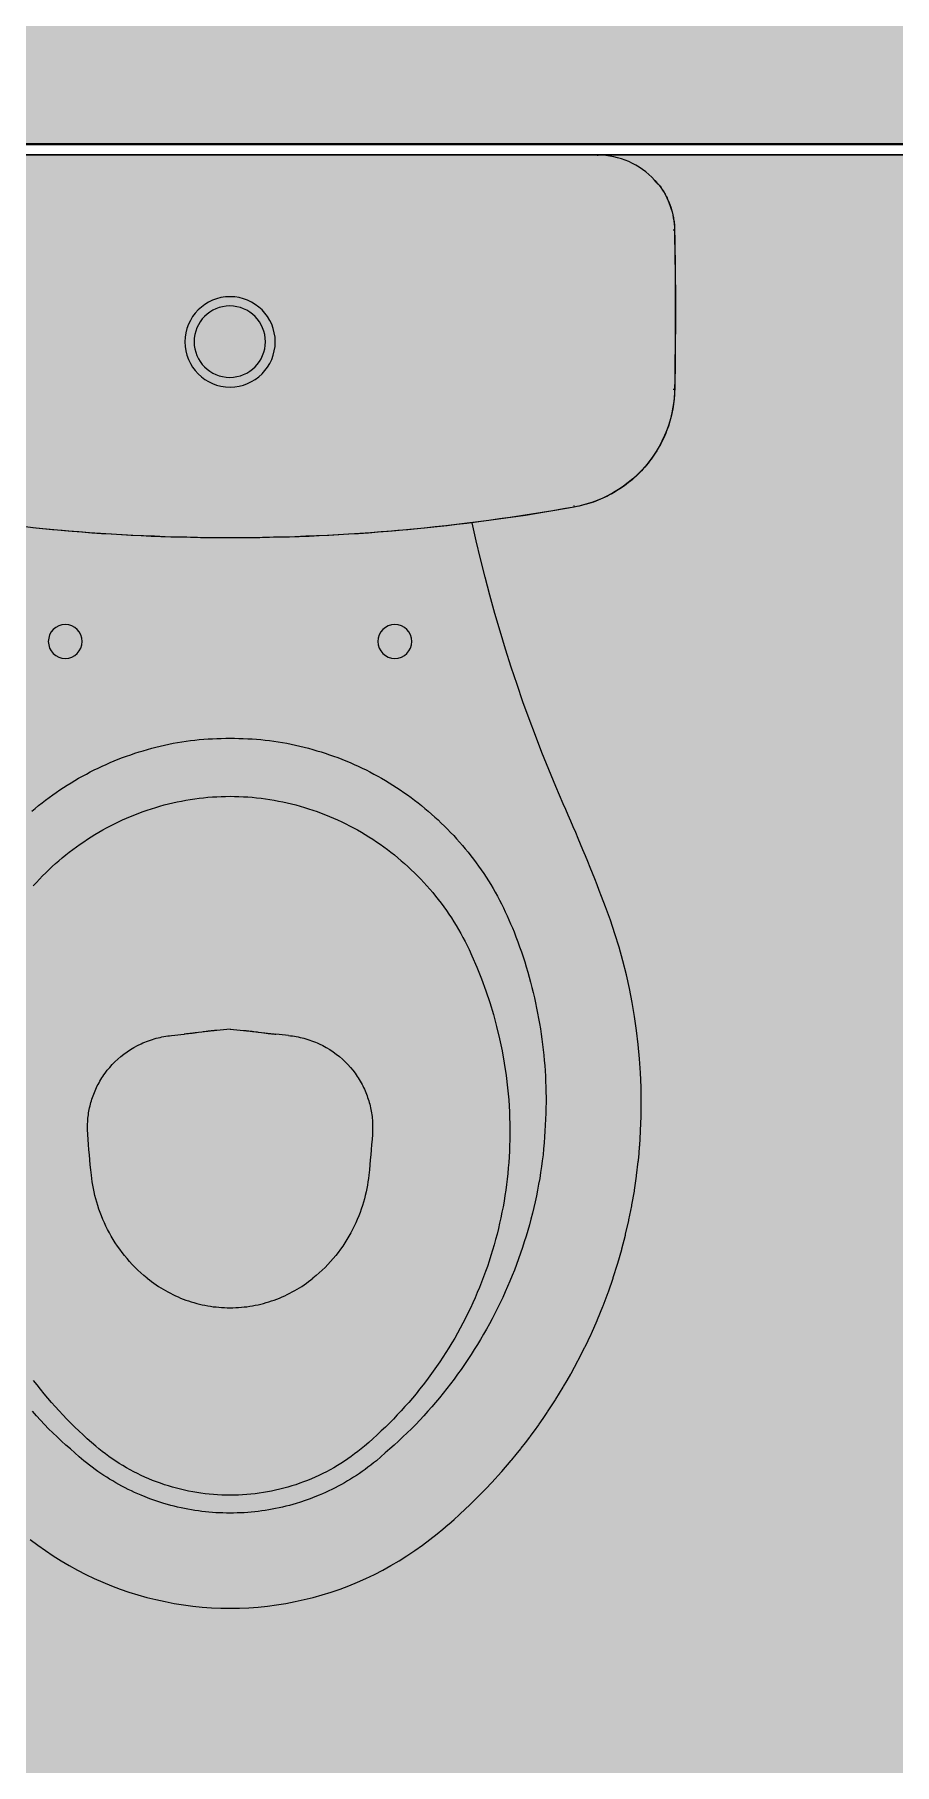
# Model space of a CAD drawing. Header units: metres. Extents: x -40 to 570, y -25 to 184.
# Drawn here: x 68.141 to 68.533, y -4.009 to -3.22 of the extents above; entities that cross this region are included whole.
import ezdxf

# ---------------------------------------------------------------- set-up
doc = ezdxf.new("R2010")
doc.units = ezdxf.units.M
for name, color, linetype in [('ARQ-DIM', 2, 'Continuous'), ('DUPLEX SUPERIOR$0$4', 2, 'Continuous'), ('DUPLEX SUPERIOR$0$5', 232, 'Continuous'), ('DUPLEX SUPERIOR$0$ARQ-ALV ACAB', 4, 'Continuous'), ('DUPLEX SUPERIOR$0$ARQ-ALV OSSO', 5, 'Continuous'), ('DUPLEX SUPERIOR$0$ARQ-HID', 7, 'Continuous')]:
    doc.layers.add(name, color=color, linetype=linetype)
doc.layers.add('DUPLEX SUPERIOR$0$ARQ-FORRO', color=9, linetype='Continuous', lineweight=5)

# ---------------------------------------------------------------- blocks, each defined once
blk = doc.blocks.new('DUPLEX SUPERIOR$0$ARQ-HID-BACIA CX')
blk.add_line((-0.00007, -0.175), (-0.00007, 0.175))
for points in [[(-0.01372, -0.19568), (-0.01423, -0.19605), (-0.01474, -0.19641), (-0.01526, -0.19677), (-0.01578, -0.19712), (-0.01631, -0.19746), (-0.01684, -0.19778), (-0.01739, -0.1981), (-0.01793, -0.19841), (-0.01849, -0.1987), (-0.01904, -0.19899), (-0.01961, -0.19927), (-0.02018, -0.19954), (-0.02075, -0.19979), (-0.02133, -0.20004), (-0.02191, -0.20027), (-0.02249, -0.2005), (-0.02308, -0.20072), (-0.02368, -0.20092), (-0.02427, -0.20111), (-0.02487, -0.2013), (-0.02548, -0.20147), (-0.02608, -0.20163), (-0.02669, -0.20178), (-0.02731, -0.20192), (-0.02792, -0.20205), (-0.02854, -0.20217), (-0.02916, -0.20227), (-0.02978, -0.20237), (-0.0304, -0.20246), (-0.03102, -0.20253), (-0.03165, -0.20259), (-0.03227, -0.20264), (-0.0329, -0.20268), (-0.03353, -0.2027), (-0.03415, -0.20273, -0.00878), (-0.10679, -0.20277), (-0.10794, -0.20271), (-0.10908, -0.20264), (-0.11022, -0.20256), (-0.11136, -0.20247), (-0.11249, -0.20236), (-0.11363, -0.20223), (-0.11476, -0.20207), (-0.11588, -0.20188), (-0.11701, -0.20166), (-0.11812, -0.20142), (-0.11924, -0.20116), (-0.12034, -0.20086), (-0.12144, -0.20055), (-0.12254, -0.20021), (-0.12362, -0.19986), (-0.1247, -0.19948), (-0.12577, -0.19908), (-0.12684, -0.19866), (-0.12789, -0.19822), (-0.12893, -0.19776), (-0.12997, -0.19727), (-0.13099, -0.19677), (-0.13201, -0.19624), (-0.13301, -0.19569), (-0.134, -0.19512), (-0.13498, -0.19453), (-0.13595, -0.19392), (-0.1369, -0.19329), (-0.13784, -0.19264), (-0.13877, -0.19197), (-0.13969, -0.19129), (-0.14058, -0.19058), (-0.14147, -0.18986), (-0.14234, -0.18912), (-0.14319, -0.18836), (-0.14403, -0.18758), (-0.14485, -0.18679), (-0.14566, -0.18598), (-0.14645, -0.18515), (-0.14722, -0.18431), (-0.14798, -0.18345), (-0.14872, -0.18257), (-0.14943, -0.18168), (-0.15013, -0.18078), (-0.15082, -0.17986), (-0.15148, -0.17893), (-0.15212, -0.17799), (-0.15275, -0.17703), (-0.15335, -0.17606), (-0.15393, -0.17508), (-0.1545, -0.17408), (-0.15504, -0.17308), (-0.15556, -0.17206), (-0.15607, -0.17103), (-0.15655, -0.17), (-0.15702, -0.16895), (-0.15746, -0.1679), (-0.15788, -0.16683), (-0.15827, -0.16576), (-0.15863, -0.16468), (-0.15897, -0.16359), (-0.15928, -0.16249), (-0.15957, -0.16138), (-0.15985, -0.16027), (-0.16011, -0.15916), (-0.16036, -0.15805), (-0.16061, -0.15693), (-0.16138, -0.15249), (-0.16215, -0.14805), (-0.1629, -0.1436), (-0.16363, -0.13915), (-0.16433, -0.1347), (-0.165, -0.13024), (-0.16565, -0.12578), (-0.16628, -0.12132), (-0.16689, -0.11685), (-0.16747, -0.11238), (-0.16803, -0.10791), (-0.16857, -0.10344), (-0.16909, -0.09896), (-0.16958, -0.09448), (-0.17005, -0.09), (-0.1705, -0.08551), (-0.17092, -0.08102), (-0.17132, -0.07653), (-0.1717, -0.07204), (-0.17206, -0.06755), (-0.17239, -0.06305), (-0.1727, -0.05856), (-0.17299, -0.05406), (-0.17325, -0.04956), (-0.17349, -0.04506), (-0.17371, -0.04055), (-0.17391, -0.03605), (-0.17408, -0.03155), (-0.17423, -0.02704), (-0.17436, -0.02254), (-0.17446, -0.01803), (-0.17453, -0.01352), (-0.17458, -0.00901), (-0.17462, -0.00451), (-0.17464, 0), (-0.17462, 0.00451), (-0.17458, 0.00901), (-0.17453, 0.01352), (-0.17446, 0.01803), (-0.17436, 0.02254), (-0.17423, 0.02704), (-0.17408, 0.03155), (-0.17391, 0.03605), (-0.17371, 0.04055), (-0.17349, 0.04506), (-0.17325, 0.04956), (-0.17299, 0.05406), (-0.1727, 0.05856), (-0.17239, 0.06305), (-0.17206, 0.06755), (-0.1717, 0.07204), (-0.17132, 0.07653), (-0.17092, 0.08102), (-0.1705, 0.08551), (-0.17005, 0.09)], [(-0.01328, -0.19509), (-0.01328, -0.1951), (-0.01328, -0.1951), (-0.01327, -0.19509), (-0.01324, -0.19506), (-0.01322, -0.19504), (-0.01316, -0.19498), (-0.01311, -0.19493), (-0.01299, -0.19482), (-0.01286, -0.1947), (-0.01279, -0.19463), (-0.01264, -0.19449), (-0.01247, -0.19434), (-0.01155, -0.19352, 0.212488), (-0.00007, -0.16772), (-0.00007, 0.16772, 0.212488)], [(-0.63136, 0.09112), (-0.63393, 0.08771), (-0.63639, 0.08422), (-0.63876, 0.08067), (-0.64103, 0.07705), (-0.64319, 0.07337), (-0.64524, 0.06963), (-0.64719, 0.06583), (-0.64903, 0.06198), (-0.65076, 0.05808), (-0.65238, 0.05413), (-0.65388, 0.05014), (-0.65526, 0.04611), (-0.65653, 0.04204), (-0.65769, 0.03793), (-0.65872, 0.0338), (-0.65964, 0.02963), (-0.66043, 0.02544), (-0.66111, 0.02123), (-0.66166, 0.01701), (-0.66209, 0.01277), (-0.6624, 0.00852), (-0.66258, 0.00426), (-0.66264, 0), (-0.66258, -0.00426), (-0.6624, -0.00852), (-0.66209, -0.01277), (-0.66166, -0.01701), (-0.66111, -0.02123), (-0.66043, -0.02544), (-0.65964, -0.02963), (-0.65872, -0.0338), (-0.65769, -0.03793), (-0.65653, -0.04204), (-0.65526, -0.04611), (-0.65388, -0.05014), (-0.65238, -0.05413), (-0.65076, -0.05808), (-0.64903, -0.06198), (-0.64719, -0.06583), (-0.64524, -0.06963), (-0.64319, -0.07337), (-0.64103, -0.07705), (-0.63876, -0.08067), (-0.63639, -0.08422), (-0.63393, -0.08771), (-0.63136, -0.09112), (-0.6287, -0.09446), (-0.62662, -0.09695), (-0.62452, -0.09942), (-0.62429, -0.09969), (-0.62215, -0.10213), (-0.61998, -0.10453), (-0.61974, -0.1048), (-0.6153, -0.10953), (-0.61505, -0.10978), (-0.61049, -0.11439), (-0.61024, -0.11464), (-0.6079, -0.1169), (-0.60554, -0.11913), (-0.60529, -0.11937), (-0.60048, -0.12373), (-0.60022, -0.12397), (-0.5953, -0.1282), (-0.59502, -0.12842), (-0.59252, -0.13049), (-0.58999, -0.13252), (-0.58971, -0.13274), (-0.58716, -0.13474), (-0.58457, -0.1367), (-0.58429, -0.13691), (-0.58168, -0.13884), (-0.57904, -0.14074), (-0.57876, -0.14094), (-0.5761, -0.1428), (-0.57341, -0.14462), (-0.57312, -0.14482), (-0.57041, -0.1466), (-0.56767, -0.14835), (-0.56738, -0.14854), (-0.56462, -0.15025), (-0.56185, -0.15192), (-0.56154, -0.15211), (-0.55874, -0.15374), (-0.55592, -0.15534), (-0.55561, -0.15552), (-0.54991, -0.15859), (-0.54959, -0.15876), (-0.54671, -0.16024), (-0.54381, -0.16169), (-0.54348, -0.16185), (-0.53764, -0.16461), (-0.5373, -0.16477), (-0.53138, -0.16737), (-0.53103, -0.16752), (-0.52506, -0.16996), (-0.5247, -0.1701), (-0.51866, -0.17238), (-0.5183, -0.17251), (-0.51221, -0.17462), (-0.51184, -0.17475), (-0.5057, -0.17669), (-0.50533, -0.1768), (-0.49913, -0.17858), (-0.49875, -0.17869), (-0.49251, -0.1803), (-0.49214, -0.18039), (-0.48586, -0.18183), (-0.48548, -0.18191), (-0.47915, -0.18319), (-0.47878, -0.18326), (-0.47243, -0.18436), (-0.47204, -0.18442), (-0.46566, -0.18535), (-0.46528, -0.1854), (-0.45888, -0.18615), (-0.4585, -0.18619), (-0.45528, -0.1865), (-0.45207, -0.18677), (-0.4517, -0.1868), (-0.44526, -0.18721), (-0.44488, -0.18723), (-0.44165, -0.18736), (-0.43843, -0.18746), (-0.43806, -0.18747), (-0.43155, -0.18753), (-0.42506, -0.18742), (-0.41858, -0.18716), (-0.41211, -0.18672), (-0.40566, -0.18612), (-0.39923, -0.18536), (-0.39282, -0.18444), (-0.38645, -0.18335), (-0.3801, -0.18211), (-0.37379, -0.1807), (-0.36751, -0.17913), (-0.36128, -0.1774), (-0.35509, -0.17551), (-0.34895, -0.17347), (-0.34286, -0.17126), (-0.33812, -0.16942, 0.011149), (-0.29584, -0.15194), (-0.28804, -0.14857), (-0.28026, -0.14532), (-0.27251, -0.14221), (-0.26479, -0.13922), (-0.25707, -0.13635), (-0.24931, -0.13356), (-0.24148, -0.13086), (-0.23351, -0.12822), (-0.22532, -0.12562), (-0.21715, -0.12313), (-0.20903, -0.12077), (-0.2008, -0.11849), (-0.19248, -0.1163), (-0.1842, -0.11422), (-0.17602, -0.11228), (-0.16776, -0.11042), (-0.16765, -0.1104)], [(-0.5122, 0.03777), (-0.51097, 0.03926), (-0.50976, 0.04065), (-0.50852, 0.042), (-0.50724, 0.04331), (-0.50593, 0.04458), (-0.50459, 0.04581), (-0.50323, 0.047), (-0.50184, 0.04815), (-0.50042, 0.04926), (-0.49898, 0.05033), (-0.49753, 0.05135), (-0.49605, 0.05233), (-0.49455, 0.05328), (-0.49304, 0.05417), (-0.49152, 0.05503), (-0.48999, 0.05584), (-0.48844, 0.05661), (-0.48689, 0.05734), (-0.48534, 0.05802), (-0.48377, 0.05866), (-0.48221, 0.05926), (-0.48064, 0.05982), (-0.47908, 0.06034), (-0.47751, 0.06082), (-0.47595, 0.06126), (-0.47439, 0.06166), (-0.47283, 0.06202), (-0.47128, 0.06234), (-0.46974, 0.06262), (-0.4682, 0.06287), (-0.46667, 0.06309), (-0.46513, 0.06327, -0.008966), (-0.44664, 0.06489, -0.016113), (-0.44358, 0.06501), (-0.4426, 0.065), (-0.44175, 0.06498), (-0.44091, 0.06494), (-0.44008, 0.06488), (-0.43925, 0.06481), (-0.43843, 0.06472), (-0.43762, 0.06461), (-0.43681, 0.06449), (-0.43601, 0.06436), (-0.43521, 0.06421), (-0.43441, 0.06404), (-0.43363, 0.06386), (-0.43284, 0.06367), (-0.43207, 0.06346), (-0.43129, 0.06323), (-0.43052, 0.063), (-0.42976, 0.06274), (-0.429, 0.06247), (-0.42824, 0.06219), (-0.42749, 0.06189), (-0.42674, 0.06157), (-0.426, 0.06124), (-0.42525, 0.0609), (-0.42452, 0.06054), (-0.42378, 0.06016), (-0.42305, 0.05976), (-0.42232, 0.05935), (-0.42159, 0.05892), (-0.42087, 0.05847), (-0.42015, 0.058), (-0.41943, 0.05751), (-0.4187, 0.057), (-0.41736, 0.05598), (-0.41604, 0.0549), (-0.41475, 0.05374), (-0.4135, 0.05252), (-0.41228, 0.05123), (-0.41111, 0.04987), (-0.40999, 0.04845), (-0.40892, 0.04698), (-0.40791, 0.04545), (-0.40696, 0.04387), (-0.40608, 0.04225), (-0.40527, 0.04059), (-0.40489, 0.03975), (-0.40453, 0.0389), (-0.40419, 0.03804), (-0.40387, 0.03718), (-0.40357, 0.03631), (-0.40328, 0.03544), (-0.40302, 0.03457), (-0.40277, 0.0337), (-0.40254, 0.03282), (-0.40234, 0.03195), (-0.40215, 0.03107), (-0.40198, 0.0302), (-0.40183, 0.02933), (-0.4017, 0.02846), (-0.40159, 0.0276), (-0.40149, 0.02671, -0.000598), (-0.40092, 0.02094)], [(-0.39861, 0, 0.006359), (-0.39916, 0.00607), (-0.39919, 0.00636), (-0.39922, 0.00664), (-0.39928, 0.00718), (-0.39931, 0.00746), (-0.39934, 0.00773), (-0.39941, 0.00829), (-0.39944, 0.00857), (-0.3995, 0.00912), (-0.39954, 0.0094), (-0.3996, 0.00997), (-0.39964, 0.01025), (-0.39971, 0.01083), (-0.39982, 0.01169), (-0.39989, 0.01228), (-0.39997, 0.01288), (-0.40016, 0.01436), (-0.40028, 0.01536), (-0.40035, 0.01588), (-0.40041, 0.01639), (-0.40047, 0.01691), (-0.40053, 0.0174), (-0.40059, 0.01789), (-0.40065, 0.01839), (-0.4007, 0.01889), (-0.40076, 0.01939), (-0.40081, 0.0199), (-0.40087, 0.02042), (-0.40092, 0.02094)], [(-0.39861, 0, -0.006359), (-0.39916, -0.00607), (-0.39919, -0.00636), (-0.39922, -0.00664), (-0.39928, -0.00718), (-0.39931, -0.00746), (-0.39934, -0.00773), (-0.39941, -0.00829), (-0.39944, -0.00857), (-0.3995, -0.00912), (-0.39954, -0.0094), (-0.3996, -0.00997), (-0.39964, -0.01025), (-0.39971, -0.01083), (-0.39982, -0.01169), (-0.39989, -0.01228), (-0.39997, -0.01288), (-0.40016, -0.01436), (-0.40028, -0.01536), (-0.40035, -0.01588), (-0.40041, -0.01639), (-0.40047, -0.01691), (-0.40053, -0.0174), (-0.40059, -0.01789), (-0.40065, -0.01839), (-0.4007, -0.01889), (-0.40076, -0.01939), (-0.40081, -0.0199), (-0.40087, -0.02042), (-0.40092, -0.02094)], [(-0.40149, -0.02671, 0.000598), (-0.40092, -0.02094)], [(-0.40149, -0.02671), (-0.40159, -0.0276), (-0.4017, -0.02846), (-0.40183, -0.02933), (-0.40198, -0.0302), (-0.40215, -0.03107), (-0.40234, -0.03195), (-0.40254, -0.03282), (-0.40277, -0.0337), (-0.40302, -0.03457), (-0.40328, -0.03544), (-0.40357, -0.03631), (-0.40387, -0.03718), (-0.40419, -0.03804), (-0.40453, -0.0389), (-0.40489, -0.03975), (-0.40527, -0.04059), (-0.40608, -0.04225), (-0.40696, -0.04387), (-0.40791, -0.04545), (-0.40892, -0.04698), (-0.40999, -0.04845), (-0.41111, -0.04987), (-0.41228, -0.05123), (-0.4135, -0.05252), (-0.41475, -0.05374), (-0.41604, -0.0549), (-0.41736, -0.05598), (-0.4187, -0.057), (-0.41943, -0.05751), (-0.42015, -0.058), (-0.42087, -0.05847), (-0.42159, -0.05892), (-0.42232, -0.05935), (-0.42305, -0.05976), (-0.42378, -0.06016), (-0.42452, -0.06054), (-0.42525, -0.0609), (-0.426, -0.06124), (-0.42674, -0.06157), (-0.42749, -0.06189), (-0.42824, -0.06219), (-0.429, -0.06247), (-0.42976, -0.06274), (-0.43052, -0.063), (-0.43129, -0.06323), (-0.43207, -0.06346), (-0.43284, -0.06367), (-0.43363, -0.06386), (-0.43441, -0.06404), (-0.43521, -0.06421), (-0.43601, -0.06436), (-0.43681, -0.06449), (-0.43762, -0.06461), (-0.43843, -0.06472), (-0.43925, -0.06481), (-0.44008, -0.06488), (-0.44091, -0.06494), (-0.44175, -0.06498), (-0.4426, -0.065), (-0.44358, -0.06501, -0.016113), (-0.44664, -0.06489, -0.008966), (-0.46513, -0.06327), (-0.46667, -0.06309), (-0.4682, -0.06287), (-0.46974, -0.06262), (-0.47128, -0.06234), (-0.47283, -0.06202), (-0.47439, -0.06166), (-0.47595, -0.06126), (-0.47751, -0.06082), (-0.47908, -0.06034), (-0.48064, -0.05982), (-0.48221, -0.05926), (-0.48377, -0.05866), (-0.48534, -0.05802), (-0.48689, -0.05734), (-0.48844, -0.05661), (-0.48999, -0.05584), (-0.49152, -0.05503), (-0.49304, -0.05417), (-0.49455, -0.05328), (-0.49605, -0.05233), (-0.49753, -0.05135), (-0.49898, -0.05033), (-0.50042, -0.04926), (-0.50184, -0.04815), (-0.50323, -0.047), (-0.50459, -0.04581), (-0.50593, -0.04458), (-0.50724, -0.04331), (-0.50852, -0.042), (-0.50976, -0.04065), (-0.51097, -0.03926), (-0.5122, -0.03777)], [(-0.01361, -0.19549, 0.018828), (-0.01319, -0.19505)]]:
    blk.add_lwpolyline(points, format="xyb")
at = {"ltscale": 0.000466036}
blk.add_lwpolyline([(-0.01328, -0.1951), (-0.01334, -0.19517, -0.017665), (-0.01364, -0.19551, -0.039631), (-0.01377, -0.19562, -0.158216), (-0.03415, -0.20265, -0.008778), (-0.10679, -0.2027), (-0.10952, -0.20259), (-0.11224, -0.20234), (-0.11494, -0.20196), (-0.11763, -0.20144), (-0.12028, -0.2008), (-0.1229, -0.20002), (-0.12547, -0.19912), (-0.128, -0.19809), (-0.13048, -0.19694), (-0.13289, -0.19567), (-0.13524, -0.19428), (-0.13752, -0.19278), (-0.13972, -0.19116), (-0.14184, -0.18945), (-0.14388, -0.18763), (-0.14582, -0.18571), (-0.14766, -0.1837), (-0.14941, -0.1816), (-0.15105, -0.17942), (-0.15258, -0.17716), (-0.15399, -0.17483), (-0.1553, -0.17243), (-0.15648, -0.16997), (-0.15754, -0.16746), (-0.15848, -0.1649), (-0.15929, -0.1623), (-0.15997, -0.15966), (-0.16053, -0.15692, -0.044623), (-0.17457, 0, -0.044623), (-0.16053, 0.15692)], format="xyb", dxfattribs=at)
for points in [[(0, 0.16772), (0, -0.16772)], [(-0.29923, 0.09038), (-0.29794, 0.08884), (-0.29667, 0.08729), (-0.29542, 0.08572), (-0.29419, 0.08413), (-0.29299, 0.08252), (-0.29181, 0.08089), (-0.29065, 0.07925), (-0.28952, 0.07759), (-0.28841, 0.07592), (-0.28733, 0.07423), (-0.28627, 0.07252), (-0.28523, 0.0708), (-0.28423, 0.06907), (-0.28324, 0.06732), (-0.28228, 0.06555), (-0.28135, 0.06378), (-0.28044, 0.06199), (-0.27956, 0.06018), (-0.2787, 0.05837), (-0.27787, 0.05654), (-0.27707, 0.0547), (-0.27629, 0.05285), (-0.27554, 0.05098), (-0.27482, 0.04911), (-0.27413, 0.04723), (-0.27346, 0.04533), (-0.27282, 0.04343), (-0.27221, 0.04152), (-0.27163, 0.0396), (-0.27107, 0.03767), (-0.27054, 0.03573), (-0.27003, 0.03379), (-0.26955, 0.03184), (-0.2691, 0.02988), (-0.26868, 0.02792), (-0.26828, 0.02595), (-0.26792, 0.02398), (-0.26759, 0.02199), (-0.26729, 0.02001), (-0.26702, 0.01802), (-0.2668, 0.01603), (-0.2666, 0.01403), (-0.26644, 0.01203), (-0.2663, 0.01003), (-0.26619, 0.00802), (-0.26609, 0.00602), (-0.26601, 0.00401), (-0.26593, 0.00201), (-0.26586, 0), (-0.26593, -0.00201), (-0.26601, -0.00401), (-0.26609, -0.00602), (-0.26619, -0.00802), (-0.2663, -0.01003), (-0.26644, -0.01203), (-0.2666, -0.01403), (-0.2668, -0.01603), (-0.26702, -0.01802), (-0.26729, -0.02001), (-0.26759, -0.02199), (-0.26792, -0.02398), (-0.26828, -0.02595), (-0.26868, -0.02792), (-0.2691, -0.02988), (-0.26955, -0.03184), (-0.27003, -0.03379), (-0.27054, -0.03573), (-0.27107, -0.03767), (-0.27163, -0.0396), (-0.27221, -0.04152), (-0.27282, -0.04343), (-0.27346, -0.04533), (-0.27413, -0.04723), (-0.27482, -0.04911), (-0.27554, -0.05098), (-0.27629, -0.05285), (-0.27707, -0.0547), (-0.27787, -0.05654), (-0.2787, -0.05837), (-0.27956, -0.06018), (-0.28044, -0.06199), (-0.28135, -0.06378), (-0.28228, -0.06555), (-0.28324, -0.06732), (-0.28423, -0.06907), (-0.28523, -0.0708), (-0.28627, -0.07252), (-0.28733, -0.07423), (-0.28841, -0.07592), (-0.28952, -0.07759), (-0.29065, -0.07925), (-0.29181, -0.08089), (-0.29299, -0.08252), (-0.29419, -0.08413), (-0.29542, -0.08572), (-0.29667, -0.08729), (-0.29794, -0.08884), (-0.29923, -0.09038), (-0.30055, -0.09189), (-0.30188, -0.09339), (-0.30324, -0.09487), (-0.30462, -0.09633), (-0.30602, -0.09777), (-0.30744, -0.09918), (-0.30888, -0.10058), (-0.31035, -0.10196), (-0.31183, -0.10331), (-0.31333, -0.10464), (-0.31485, -0.10595), (-0.31639, -0.10724), (-0.31795, -0.10851), (-0.31952, -0.10975), (-0.32112, -0.11097), (-0.32273, -0.11217), (-0.32435, -0.11335), (-0.32599, -0.11451), (-0.32765, -0.11564), (-0.32933, -0.11675), (-0.33102, -0.11783), (-0.33272, -0.11889), (-0.33445, -0.11992), (-0.33619, -0.12092), (-0.33794, -0.12189), (-0.33972, -0.12283), (-0.34151, -0.12374), (-0.34331, -0.12462), (-0.34512, -0.12547), (-0.34695, -0.12631), (-0.34878, -0.12713), (-0.35062, -0.12794), (-0.35246, -0.12874), (-0.3543, -0.12953), (-0.35656, -0.13038), (-0.35882, -0.13123), (-0.36109, -0.13205), (-0.36336, -0.13284), (-0.36565, -0.13361), (-0.36795, -0.13434), (-0.37026, -0.13505), (-0.37257, -0.13573), (-0.37489, -0.13639), (-0.37722, -0.13702), (-0.37956, -0.13763), (-0.3819, -0.13821), (-0.38425, -0.13876), (-0.38661, -0.13928), (-0.38897, -0.13978), (-0.39133, -0.14025), (-0.3937, -0.14069), (-0.39608, -0.14111), (-0.39846, -0.1415), (-0.40085, -0.14186), (-0.40324, -0.1422), (-0.40563, -0.14251), (-0.40803, -0.14279), (-0.41042, -0.14304), (-0.41283, -0.14327), (-0.41523, -0.14347), (-0.41764, -0.14364), (-0.42005, -0.14378), (-0.42246, -0.1439), (-0.42487, -0.14399), (-0.42728, -0.14405), (-0.42969, -0.14408), (-0.4321, -0.14408), (-0.43451, -0.14406), (-0.43693, -0.14403), (-0.43964, -0.14389), (-0.44235, -0.14375), (-0.44506, -0.14359), (-0.44777, -0.14341), (-0.45047, -0.14321), (-0.45318, -0.14297), (-0.45588, -0.1427), (-0.45857, -0.14238), (-0.46126, -0.14202), (-0.46395, -0.14162), (-0.46663, -0.14119), (-0.4693, -0.14071), (-0.47197, -0.14021), (-0.47463, -0.13967), (-0.47728, -0.1391), (-0.47993, -0.13849), (-0.48257, -0.13786), (-0.4852, -0.13719), (-0.48782, -0.13649), (-0.49043, -0.13575), (-0.49304, -0.13498), (-0.49563, -0.13418), (-0.49821, -0.13334), (-0.50078, -0.13247), (-0.50334, -0.13157), (-0.50589, -0.13064), (-0.50843, -0.12967), (-0.51095, -0.12867), (-0.51346, -0.12763), (-0.51596, -0.12657), (-0.51844, -0.12547), (-0.52091, -0.12435), (-0.52336, -0.12319), (-0.5258, -0.122), (-0.52822, -0.12077), (-0.53063, -0.11952), (-0.53302, -0.11824), (-0.5354, -0.11692), (-0.53775, -0.11558), (-0.5401, -0.11421), (-0.54242, -0.1128), (-0.54472, -0.11137), (-0.54701, -0.10991), (-0.54928, -0.10842), (-0.55152, -0.10689), (-0.55375, -0.10534), (-0.55596, -0.10377), (-0.55814, -0.10216), (-0.56031, -0.10052), (-0.56246, -0.09886), (-0.56458, -0.09717), (-0.56668, -0.09546), (-0.56876, -0.09372), (-0.57083, -0.09195), (-0.57286, -0.09016), (-0.57488, -0.08834), (-0.57687, -0.0865), (-0.57884, -0.08463), (-0.58078, -0.08273), (-0.58268, -0.0808), (-0.58456, -0.07884), (-0.58641, -0.07685), (-0.58823, -0.07485), (-0.59003, -0.07282), (-0.59182, -0.07079), (-0.59359, -0.06875), (-0.59537, -0.0667), (-0.59636, -0.06544), (-0.59736, -0.06416), (-0.59835, -0.06288), (-0.59931, -0.06159), (-0.60025, -0.06028), (-0.60116, -0.05896), (-0.60206, -0.05762), (-0.60292, -0.05627), (-0.60377, -0.05491), (-0.6046, -0.05353), (-0.60541, -0.05214), (-0.6062, -0.05074), (-0.60696, -0.04933), (-0.60771, -0.04791), (-0.60843, -0.04647), (-0.60913, -0.04502), (-0.60981, -0.04357), (-0.61046, -0.0421), (-0.61112, -0.04055), (-0.61187, -0.03871), (-0.6127, -0.03657), (-0.61351, -0.03429), (-0.61424, -0.0321), (-0.61483, -0.03021), (-0.6153, -0.02859), (-0.61573, -0.02704), (-0.61613, -0.02548), (-0.61651, -0.02392), (-0.61686, -0.02236), (-0.61719, -0.02078), (-0.6175, -0.01921), (-0.61778, -0.01763), (-0.61804, -0.01604), (-0.61827, -0.01445), (-0.61848, -0.01286), (-0.61867, -0.01126), (-0.61883, -0.00966), (-0.61896, -0.00806), (-0.61907, -0.00646), (-0.61914, -0.00485), (-0.6192, -0.00323), (-0.61924, -0.00161), (-0.61927, 0), (-0.61924, 0.00161), (-0.6192, 0.00323), (-0.61914, 0.00485), (-0.61907, 0.00646), (-0.61896, 0.00806), (-0.61883, 0.00966), (-0.61867, 0.01126), (-0.61848, 0.01286), (-0.61827, 0.01445), (-0.61804, 0.01604), (-0.61778, 0.01763), (-0.6175, 0.01921), (-0.61719, 0.02078), (-0.61686, 0.02236), (-0.61651, 0.02392), (-0.61613, 0.02548), (-0.61573, 0.02704), (-0.6153, 0.02859), (-0.61483, 0.03021), (-0.61424, 0.0321), (-0.61351, 0.03429), (-0.6127, 0.03657), (-0.61187, 0.03871), (-0.61112, 0.04055), (-0.61046, 0.0421), (-0.60981, 0.04357), (-0.60913, 0.04502), (-0.60843, 0.04647), (-0.60771, 0.04791), (-0.60696, 0.04933), (-0.6062, 0.05074), (-0.60541, 0.05214), (-0.6046, 0.05353), (-0.60377, 0.05491), (-0.60292, 0.05627), (-0.60206, 0.05762), (-0.60116, 0.05896), (-0.60025, 0.06028), (-0.59931, 0.06159), (-0.59835, 0.06288), (-0.59736, 0.06416), (-0.59636, 0.06544), (-0.59537, 0.0667), (-0.59359, 0.06875), (-0.59182, 0.07079), (-0.59003, 0.07282), (-0.58823, 0.07485), (-0.58641, 0.07685), (-0.58456, 0.07884), (-0.58268, 0.0808), (-0.58078, 0.08273), (-0.57884, 0.08463), (-0.57687, 0.0865), (-0.57488, 0.08834), (-0.57286, 0.09016)], [(-0.33324, 0.08972), (-0.33173, 0.08834), (-0.33023, 0.08694), (-0.32876, 0.08552), (-0.32732, 0.08408), (-0.32589, 0.08261), (-0.3245, 0.08112), (-0.32313, 0.0796), (-0.32179, 0.07807), (-0.32047, 0.07651), (-0.31918, 0.07493), (-0.31792, 0.07333), (-0.31668, 0.07172), (-0.31547, 0.07008), (-0.31429, 0.06842), (-0.31314, 0.06674), (-0.31201, 0.06505), (-0.31092, 0.06334), (-0.30985, 0.06161), (-0.30881, 0.05986), (-0.3078, 0.0581), (-0.30683, 0.05632), (-0.30588, 0.05453), (-0.30496, 0.05272), (-0.30407, 0.05089), (-0.30322, 0.04906), (-0.30239, 0.0472), (-0.3016, 0.04534), (-0.30083, 0.04346), (-0.3001, 0.04157), (-0.2994, 0.03967), (-0.29874, 0.03776), (-0.2981, 0.03583), (-0.2975, 0.0339), (-0.29693, 0.03196), (-0.2964, 0.03001), (-0.29589, 0.02805), (-0.29542, 0.02608), (-0.29499, 0.0241), (-0.29459, 0.02212), (-0.29422, 0.02013), (-0.29389, 0.01813), (-0.29359, 0.01613), (-0.29332, 0.01413), (-0.29309, 0.01212), (-0.2929, 0.0101), (-0.29274, 0.00808), (-0.29261, 0.00607), (-0.29252, 0.00404), (-0.29247, 0.00202), (-0.29245, 0), (-0.29247, -0.00202), (-0.29252, -0.00404), (-0.29261, -0.00607), (-0.29274, -0.00808), (-0.2929, -0.0101), (-0.29309, -0.01212), (-0.29332, -0.01413), (-0.29359, -0.01613), (-0.29389, -0.01813), (-0.29422, -0.02013), (-0.29459, -0.02212), (-0.29499, -0.0241), (-0.29542, -0.02608), (-0.29589, -0.02805), (-0.2964, -0.03001), (-0.29693, -0.03196), (-0.2975, -0.0339), (-0.2981, -0.03583), (-0.29874, -0.03776), (-0.2994, -0.03967), (-0.3001, -0.04157), (-0.30083, -0.04346), (-0.3016, -0.04534), (-0.30239, -0.0472), (-0.30322, -0.04906), (-0.30407, -0.05089), (-0.30496, -0.05272), (-0.30588, -0.05453), (-0.30683, -0.05632), (-0.3078, -0.0581), (-0.30881, -0.05986), (-0.30985, -0.06161), (-0.31092, -0.06334), (-0.31201, -0.06505), (-0.31314, -0.06674), (-0.31429, -0.06842), (-0.31547, -0.07008), (-0.31668, -0.07172), (-0.31792, -0.07333), (-0.31918, -0.07493), (-0.32047, -0.07651), (-0.32179, -0.07807), (-0.32313, -0.0796), (-0.3245, -0.08112), (-0.32589, -0.08261), (-0.32732, -0.08408), (-0.32876, -0.08552), (-0.33023, -0.08694), (-0.33173, -0.08834), (-0.33324, -0.08972), (-0.33479, -0.09107), (-0.33635, -0.09239), (-0.33794, -0.09369), (-0.33955, -0.09496), (-0.34118, -0.09621), (-0.34284, -0.09743), (-0.34451, -0.09862), (-0.34621, -0.09978), (-0.34792, -0.10092), (-0.34966, -0.10203), (-0.35142, -0.10311), (-0.35319, -0.10416), (-0.35499, -0.10518), (-0.3568, -0.10617), (-0.35863, -0.10713), (-0.36048, -0.10807), (-0.36234, -0.10897), (-0.36513, -0.11024), (-0.3704, -0.11253), (-0.37573, -0.11465), (-0.3811, -0.11662), (-0.38652, -0.11843), (-0.39198, -0.12008), (-0.39747, -0.12156), (-0.40299, -0.12289), (-0.40854, -0.12405), (-0.4141, -0.12505), (-0.41969, -0.12588), (-0.42529, -0.12655), (-0.43089, -0.12705), (-0.4365, -0.12739), (-0.43904, -0.12749), (-0.44157, -0.12756), (-0.44411, -0.12759), (-0.44664, -0.12759), (-0.44918, -0.12756), (-0.45172, -0.12749), (-0.45426, -0.12738), (-0.4568, -0.12725), (-0.45934, -0.12707), (-0.46187, -0.12687), (-0.46441, -0.12663), (-0.46694, -0.12636), (-0.46947, -0.12605), (-0.472, -0.12571), (-0.47452, -0.12533), (-0.47704, -0.12492), (-0.47955, -0.12447), (-0.48206, -0.12399), (-0.48456, -0.12348), (-0.48706, -0.12293), (-0.48955, -0.12235), (-0.49203, -0.12174), (-0.49451, -0.12109), (-0.49697, -0.1204), (-0.49943, -0.11968), (-0.50188, -0.11893), (-0.50432, -0.11815), (-0.50675, -0.11733), (-0.50917, -0.11648), (-0.51157, -0.11559), (-0.51397, -0.11467), (-0.51635, -0.11372), (-0.51872, -0.11274), (-0.52108, -0.11172), (-0.52343, -0.11067), (-0.52576, -0.10959), (-0.52808, -0.10847), (-0.53038, -0.10732), (-0.53266, -0.10615), (-0.53493, -0.10493), (-0.53719, -0.10369), (-0.53943, -0.10242), (-0.54165, -0.10112), (-0.54385, -0.09978), (-0.54604, -0.09841), (-0.5482, -0.09702), (-0.55035, -0.09559), (-0.55248, -0.09414), (-0.55459, -0.09265), (-0.55668, -0.09114), (-0.55875, -0.0896), (-0.56079, -0.08802), (-0.56282, -0.08642), (-0.56482, -0.0848), (-0.5668, -0.08314), (-0.56876, -0.08146), (-0.5707, -0.07975), (-0.57261, -0.07801), (-0.5745, -0.07625), (-0.57637, -0.07446), (-0.57821, -0.07265), (-0.58003, -0.07081), (-0.58182, -0.06894), (-0.58359, -0.06705), (-0.58533, -0.06514), (-0.58704, -0.0632), (-0.58873, -0.06124), (-0.58995, -0.05979), (-0.59113, -0.0583), (-0.59229, -0.0568), (-0.59341, -0.05526), (-0.5945, -0.05371), (-0.59557, -0.05213), (-0.5966, -0.05054), (-0.59759, -0.04892), (-0.59856, -0.04728), (-0.59949, -0.04562), (-0.60038, -0.04395), (-0.60125, -0.04225), (-0.60208, -0.04054), (-0.60287, -0.03881), (-0.60363, -0.03707), (-0.60435, -0.03531), (-0.60504, -0.03353), (-0.60569, -0.03175), (-0.60631, -0.02994), (-0.60689, -0.02813), (-0.60743, -0.02631), (-0.60794, -0.02447), (-0.60841, -0.02263), (-0.60884, -0.02077), (-0.60923, -0.01891), (-0.60959, -0.01704), (-0.60991, -0.01517), (-0.61019, -0.01328), (-0.61044, -0.0114), (-0.61065, -0.0095), (-0.61082, -0.00761), (-0.61095, -0.00571), (-0.61104, -0.00381), (-0.6111, -0.0019), (-0.61112, 0), (-0.6111, 0.0019), (-0.61104, 0.00381), (-0.61095, 0.00571), (-0.61082, 0.00761), (-0.61065, 0.0095), (-0.61044, 0.0114), (-0.61019, 0.01328), (-0.60991, 0.01517), (-0.60959, 0.01704), (-0.60923, 0.01891), (-0.60884, 0.02078), (-0.60841, 0.02263), (-0.60794, 0.02447), (-0.60743, 0.02631), (-0.60689, 0.02813), (-0.60631, 0.02994), (-0.60569, 0.03175), (-0.60504, 0.03353), (-0.60435, 0.03531), (-0.60363, 0.03707), (-0.60287, 0.03881), (-0.60208, 0.04054), (-0.60125, 0.04225), (-0.60038, 0.04395), (-0.59949, 0.04562), (-0.59856, 0.04728), (-0.59759, 0.04892), (-0.5966, 0.05054), (-0.59557, 0.05213), (-0.5945, 0.05371), (-0.59341, 0.05526), (-0.59229, 0.0568), (-0.59113, 0.0583), (-0.58995, 0.05979), (-0.58873, 0.06124), (-0.58704, 0.0632), (-0.58533, 0.06514), (-0.58359, 0.06705), (-0.58182, 0.06894), (-0.58003, 0.07081), (-0.57821, 0.07265), (-0.57637, 0.07446), (-0.5745, 0.07625), (-0.57261, 0.07801), (-0.5707, 0.07975), (-0.56876, 0.08146), (-0.5668, 0.08314), (-0.56482, 0.0848), (-0.56282, 0.08642), (-0.56079, 0.08802), (-0.55875, 0.0896)], [(-0.5122, 0.03778), (-0.51298, 0.03678), (-0.51373, 0.03579), (-0.51446, 0.03478), (-0.51517, 0.03375), (-0.51587, 0.0327), (-0.51654, 0.03164), (-0.5172, 0.03055), (-0.51784, 0.02946), (-0.51845, 0.02834), (-0.51905, 0.02721), (-0.51962, 0.02606), (-0.52017, 0.02491), (-0.52069, 0.02373), (-0.52119, 0.02255), (-0.52167, 0.02135), (-0.52211, 0.02015), (-0.52254, 0.01893), (-0.52293, 0.01771), (-0.5233, 0.01647), (-0.52365, 0.01523), (-0.52396, 0.01399), (-0.52425, 0.01274), (-0.52452, 0.01148), (-0.52475, 0.01022), (-0.52496, 0.00895), (-0.52514, 0.00769), (-0.52529, 0.00642), (-0.52541, 0.00515), (-0.52551, 0.00387), (-0.52558, 0.0026), (-0.52562, 0.00132), (-0.52564, 0), (-0.52562, -0.00132), (-0.52558, -0.0026), (-0.52551, -0.00387), (-0.52541, -0.00515), (-0.52529, -0.00642), (-0.52514, -0.00769), (-0.52496, -0.00895), (-0.52475, -0.01022), (-0.52452, -0.01148), (-0.52425, -0.01274), (-0.52396, -0.01399), (-0.52365, -0.01523), (-0.5233, -0.01647), (-0.52293, -0.01771), (-0.52254, -0.01893), (-0.52211, -0.02015), (-0.52167, -0.02135), (-0.52119, -0.02255), (-0.52069, -0.02373), (-0.52017, -0.02491), (-0.51962, -0.02606), (-0.51905, -0.02721), (-0.51845, -0.02834), (-0.51784, -0.02946), (-0.5172, -0.03055), (-0.51654, -0.03164), (-0.51587, -0.0327), (-0.51517, -0.03375), (-0.51446, -0.03478), (-0.51373, -0.03579), (-0.51298, -0.03678), (-0.5122, -0.03778)], [(-0.01146, -0.19362), (-0.01162, -0.19376), (-0.0117, -0.19383), (-0.01186, -0.19397), (-0.01234, -0.19439), (-0.01264, -0.19465), (-0.01284, -0.19483), (-0.0129, -0.19489), (-0.01296, -0.19494), (-0.01301, -0.19499), (-0.01305, -0.19503), (-0.0131, -0.19507)]]:
    blk.add_lwpolyline(points)
for points in [[(-0.21411, 0.07516, 1), (-0.22955, 0.07516, 1)], [(-0.06465, 0, 1), (-0.10584, 0, 1)], [(-0.06888, 0.00014, 1), (-0.10143, 0.00014, 1)], [(-0.21411, -0.07516, 1), (-0.22955, -0.07516, 1)]]:
    blk.add_lwpolyline(points, format="xyb", close=True)
at = {"ltscale": 0.0005513}
blk.add_lwpolyline([(-0.39861, 0), (-0.3985, 0)], dxfattribs=at)
at = {"ltscale": 0.003392}
blk.add_lwpolyline([(-0.15984, -0.15679), (-0.16053, -0.15692)], dxfattribs=at)
at = {"ltscale": 0.00179}
blk.add_lwpolyline([(-0.00045, -0.16772), (-0.00008, -0.16772)], dxfattribs=at)
at = {"ltscale": 0.00311}
blk.add_lwpolyline([(-0.10678, -0.20206), (-0.10679, -0.2027)], dxfattribs=at)
at = {"ltscale": 0.002755}
blk.add_lwpolyline([(-0.03417, -0.20208), (-0.03415, -0.20265)], dxfattribs=at)
blk = doc.blocks.new('DUPLEX SUPERIOR$0$planta duplex inferior tipo 1')
at = {"layer": 'DUPLEX SUPERIOR$0$ARQ-FORRO'}
h = blk.add_hatch(color=256, dxfattribs=at)
h.dxf.hatch_style = 1
h.paths.add_polyline_path([(4.63491, 1.45), (6.05497, 1.45), (6.05497, 0.35991), (5.27493, 0.35991), (5.27493, 0.06991), (4.63491, 0.06991)])
at = {"layer": 'DUPLEX SUPERIOR$0$ARQ-ALV ACAB'}
blk.add_lwpolyline([(4.46491, 1.575), (4.46498, 1.60497), (4.63498, 1.60497), (4.63491, 1.55), (4.68493, 1.55), (4.68493, 1.45), (4.63491, 1.45), (4.63491, 0.06991), (5.27493, 0.06991), (5.27493, 0.35991), (6.05497, 0.35991), (6.05497, 1.45), (5.35493, 1.45), (5.35493, 1.55), (6.20497, 1.55), (6.20497, 0.06991)], dxfattribs=at)
at = {"layer": 'DUPLEX SUPERIOR$0$ARQ-ALV OSSO'}
blk.add_lwpolyline([(5.39489, 1.545), (5.35989, 1.545), (5.35989, 1.455), (6.05997, 1.455), (6.05997, 0.35491), (5.27993, 0.35491), (5.27993, 0.06491), (4.62991, 0.06491), (4.62991, 1.455), (4.67993, 1.455), (4.67993, 1.545), (4.62991, 1.545)], dxfattribs=at)
at = {"layer": 'DUPLEX SUPERIOR$0$ARQ-FORRO'}
blk.add_lwpolyline([(4.63491, 1.45), (6.05497, 1.45), (6.05497, 0.35991), (5.27493, 0.35991), (5.27493, 0.06991), (4.63491, 0.06991)], close=True, dxfattribs=at)
at = {"layer": 'DUPLEX SUPERIOR$0$ARQ-HID', "lineweight": -2, "extrusion": (0, 0, -1), "zscale": -1, "rotation": 270}
blk.add_blockref('DUPLEX SUPERIOR$0$ARQ-HID-BACIA CX', (-4.94993, 0.06991, 0), dxfattribs=at)
blk = doc.blocks.new('DUPLEX SUPERIOR$0$EST-LO-012-BAR-R00')
at = {"layer": 'DUPLEX SUPERIOR$0$4'}
h = blk.add_hatch(color=8, dxfattribs=at)
h.dxf.hatch_style = 1
h.paths.add_polyline_path([(-1094.500883, 35.997145), (-1113.500883, 35.997145), (-1113.500883, -14.002855), (-1094.500883, -14.002855)])
h.paths.add_polyline_path([(-786.000061, 35.997145), (-805.000061, 35.997145), (-805.000061, -14.002855), (-786.000061, -14.002855)])
h.paths.add_polyline_path([(-980.00031, -99.999277), (-993.00031, -99.999277), (-993.00031, -232), (-1239.500379, -232), (-1239.500379, -245), (-980.00031, -245)])
h.paths.add_polyline_path([(-980.00031, -396.003386), (-1239.500379, -396.003386), (-1239.500379, -409.003386), (-993.00031, -409.003386), (-993.00031, -541.004109), (-980.00031, -541.004109)])
h.paths.add_polyline_path([(-1534.999687, -396.002061), (-1547.999687, -396.002061), (-1547.999687, -566.99002), (-1534.999687, -566.99002), (-1534.999687, -458.002855), (-1532.999904, -458.002855), (-1532.999904, -445.003037), (-1534.999687, -445.003037)])
h.paths.add_polyline_path([(-2548.999343, 77.001566), (-2561.999343, 77.001566), (-2561.999343, -195.998214), (-2399.510997, -195.998214), (-2399.510997, -182.998214), (-2548.999343, -182.998214)], flags=17)
h.paths.add_polyline_path([(-2548.999822, -458.004942), (-2399.510997, -458.004942), (-2399.510997, -445.004942), (-2561.999822, -445.004942), (-2561.999822, -718.004952), (-2548.999822, -718.004952)], flags=17)
h.paths.add_polyline_path([(280.995777, -409.003386), (459.996043, -409.003386), (459.996043, -396.003386), (280.995777, -396.003386)])
h.paths.add_polyline_path([(1014.995404, -718.004952), (1027.995404, -718.004952), (1027.995404, -566.99002), (1014.995404, -566.99002)])
h.paths.add_polyline_path([(865.506331, -458.001482), (1012.995404, -458.001482), (1012.995404, -444.99002), (865.506331, -444.99002)])
h.paths.add_polyline_path([(865.506331, -196.001904), (1012.995156, -196.001904), (1012.995156, -183.00198), (865.506331, -183.00198)])
h.paths.add_polyline_path([(1014.995156, -74.001904), (1027.995156, -74.001904), (1027.995156, 77.000887), (1014.995156, 77.000887)])
h.paths.add_polyline_path([(280.995777, -245), (459.996043, -245), (459.996043, -232.000209), (280.995777, -232.000209)])
h.paths.add_polyline_path([(-57.501936, -245), (0, -245), (0, -225.996934), (-57.501936, -225.996934)])
h.paths.add_polyline_path([(-980.00031, -245), (-801.000061, -245), (-801.000061, -232), (-980.00031, -232)])
h.paths.add_polyline_path([(-980.00031, -409.003177), (-801.000061, -409.003177), (-801.000061, -395.999165), (-980.00031, -395.999165)])
h.paths.add_polyline_path([(-1547.999687, -74.000884), (-1534.999687, -74.000884), (-1534.999687, 77.000932), (-1547.999687, 77.000932)])
h.paths.add_polyline_path([(-1532.999687, -196.000349), (-1385.510847, -196.000349), (-1385.510847, -183.000531), (-1532.999687, -183.000531)])
h.paths.add_polyline_path([(-1547.999904, -718.004976), (-1534.999687, -718.004976), (-1534.999687, -566.99002), (-1547.999904, -566.99002)])
h.paths.add_polyline_path([(-1532.999904, -458.002855), (-1385.510832, -458.002855), (-1385.510832, -445.003037), (-1532.999904, -445.003037)])
h.paths.add_polyline_path([(-1548.000663, -396.002061), (-2253.500545, -396.002061), (-2253.500545, -409.001685), (-2008.001965, -409.001685), (-2008.001965, -540.996579), (-1995.001777, -540.996579), (-1995.001777, -409.00183), (-1548.000663, -409.00183)])
h.paths.add_polyline_path([(1245.999783, -327.001694), (1689.007686, -327.001694), (1689.007686, -314.001694), (1245.999783, -314.001694)])
h.paths.add_polyline_path([(-249.004459, -245.001553), (-236.004459, -245.001553), (-236.004459, -0.001553), (-249.004459, -0.001553)])
h.paths.add_polyline_path([(-1548.000446, -245.001325), (-1548.000446, -232.001024), (-1995.001965, -232.001024), (-1995.001965, -100.000624), (-2008.001965, -100.000624), (-2008.001965, -232.001325), (-2253.500545, -232.001325), (-2253.500545, -245.001325)])
h.paths.add_polyline_path([(-3223.007243, -327.001694), (-2779.99934, -327.001694), (-2779.99934, -314.001694), (-3223.007243, -314.001694)])
h.paths.add_polyline_path([(1015.01125, -327.001694), (1155.51125, -327.001694), (1155.51125, -314.001694), (1015.01125, -314.001694)])
h.paths.add_polyline_path([(-2689.510807, -327.001694), (-2549.010807, -327.001694), (-2549.010807, -314.001694), (-2689.510807, -314.001694)])
h.paths.add_polyline_path([(-3223.007243, -72.001699), (-3208.007243, -72.001699), (-3208.007243, -42.001699), (-3223.007243, -42.001699)])
h.paths.add_polyline_path([(-2962.007243, -72.001699), (-2947.007243, -72.001699), (-2947.007243, -42.001699), (-2962.007243, -42.001699)])
h.paths.add_polyline_path([(1413.007686, -72.001699), (1428.007686, -72.001699), (1428.007686, -42.001699), (1413.007686, -42.001699)])
h.paths.add_polyline_path([(1674.007686, -72.001699), (1689.007686, -72.001699), (1689.007686, -42.001699), (1674.007686, -42.001699)])
h.paths.add_polyline_path([(-3223.007243, -599.001687), (-3208.007243, -599.001687), (-3208.007243, -569.001687), (-3223.007243, -569.001687)])
h.paths.add_polyline_path([(-2962.007243, -599.001687), (-2947.007243, -599.001687), (-2947.007243, -569.001687), (-2962.007243, -569.001687)])
h.paths.add_polyline_path([(1413.007686, -599.001687), (1428.007686, -599.001687), (1428.007686, -569.001687), (1413.007686, -569.001687)])
h.paths.add_polyline_path([(1674.007686, -599.001687), (1689.007686, -599.001687), (1689.007686, -569.001687), (1674.007686, -569.001687)])
edge = h.paths.add_edge_path()
edge.add_line((-2399.510997, -445.004942), (-2561.999822, -445.004942))
edge.add_line((-2561.999822, -445.004942), (-2561.999822, -718.004952))
edge.add_line((-2561.999822, -718.004952), (-2548.999822, -718.004952))
edge.add_line((-2548.999822, -718.004952), (-2548.999822, -458.004942))
edge.add_line((-2548.999822, -458.004942), (-2399.510997, -458.004942))
edge.add_line((-2399.510997, -458.004942), (-2399.510997, -445.005172))
edge.add_line((-2561.999343, 77.001566), (-2561.999343, -195.998214))
edge.add_line((-2561.999343, -195.998214), (-2399.510997, -195.998214))
edge.add_line((-2399.510997, -195.998214), (-2399.510997, -182.998214))
edge.add_line((-2399.510997, -182.998214), (-2548.999343, -182.998214))
edge.add_line((-2548.999343, -182.998214), (-2548.999343, 77.001566))
edge.add_line((-2548.999343, 77.001566), (-2561.999822, 77.001566))
h.paths.add_polyline_path([(-1109.165788, -62.830897), (-1109.165788, -3.910365), (-1132.141572, -3.910365), (-1132.141572, -62.830897)], flags=9)
at = {"layer": 'DUPLEX SUPERIOR$0$4', "linetype": 'Continuous'}
blk.add_lwpolyline([(-3223.007243, -327.001694), (-2779.99934, -327.001694), (-2779.99934, -314.001694), (-3223.007243, -314.001694), (-3223.007243, -327.001694)], dxfattribs=at)
at = {"layer": 'DUPLEX SUPERIOR$0$5', "linetype": 'Continuous'}
blk.add_lwpolyline([(-3223.007243, -327.001694), (-2779.99934, -327.001694), (-2779.99934, -314.001694), (-3223.007243, -314.001694), (-3223.007243, -327.001694)], dxfattribs=at)
blk = doc.blocks.new('DUPLEX SUPERIOR')
at = {"linetype": 'Continuous', "xscale": 0.01, "yscale": 0.01, "zscale": 0.01}
blk.add_blockref('DUPLEX SUPERIOR$0$EST-LO-012-BAR-R00', (0, 0), dxfattribs=at)
at = {"layer": 'DUPLEX SUPERIOR$0$ARQ-HID', "xscale": -1, "rotation": 180}
blk.add_blockref('DUPLEX SUPERIOR$0$planta duplex inferior tipo 1', (-36.71999, -3.20493, 0), dxfattribs=at)

msp = doc.modelspace()

# ---------------------------------------------------------------- block references
at = {"layer": 'ARQ-DIM'}
msp.add_blockref('DUPLEX SUPERIOR', (100, 0), dxfattribs=at)

doc.saveas('drawing.dxf')
